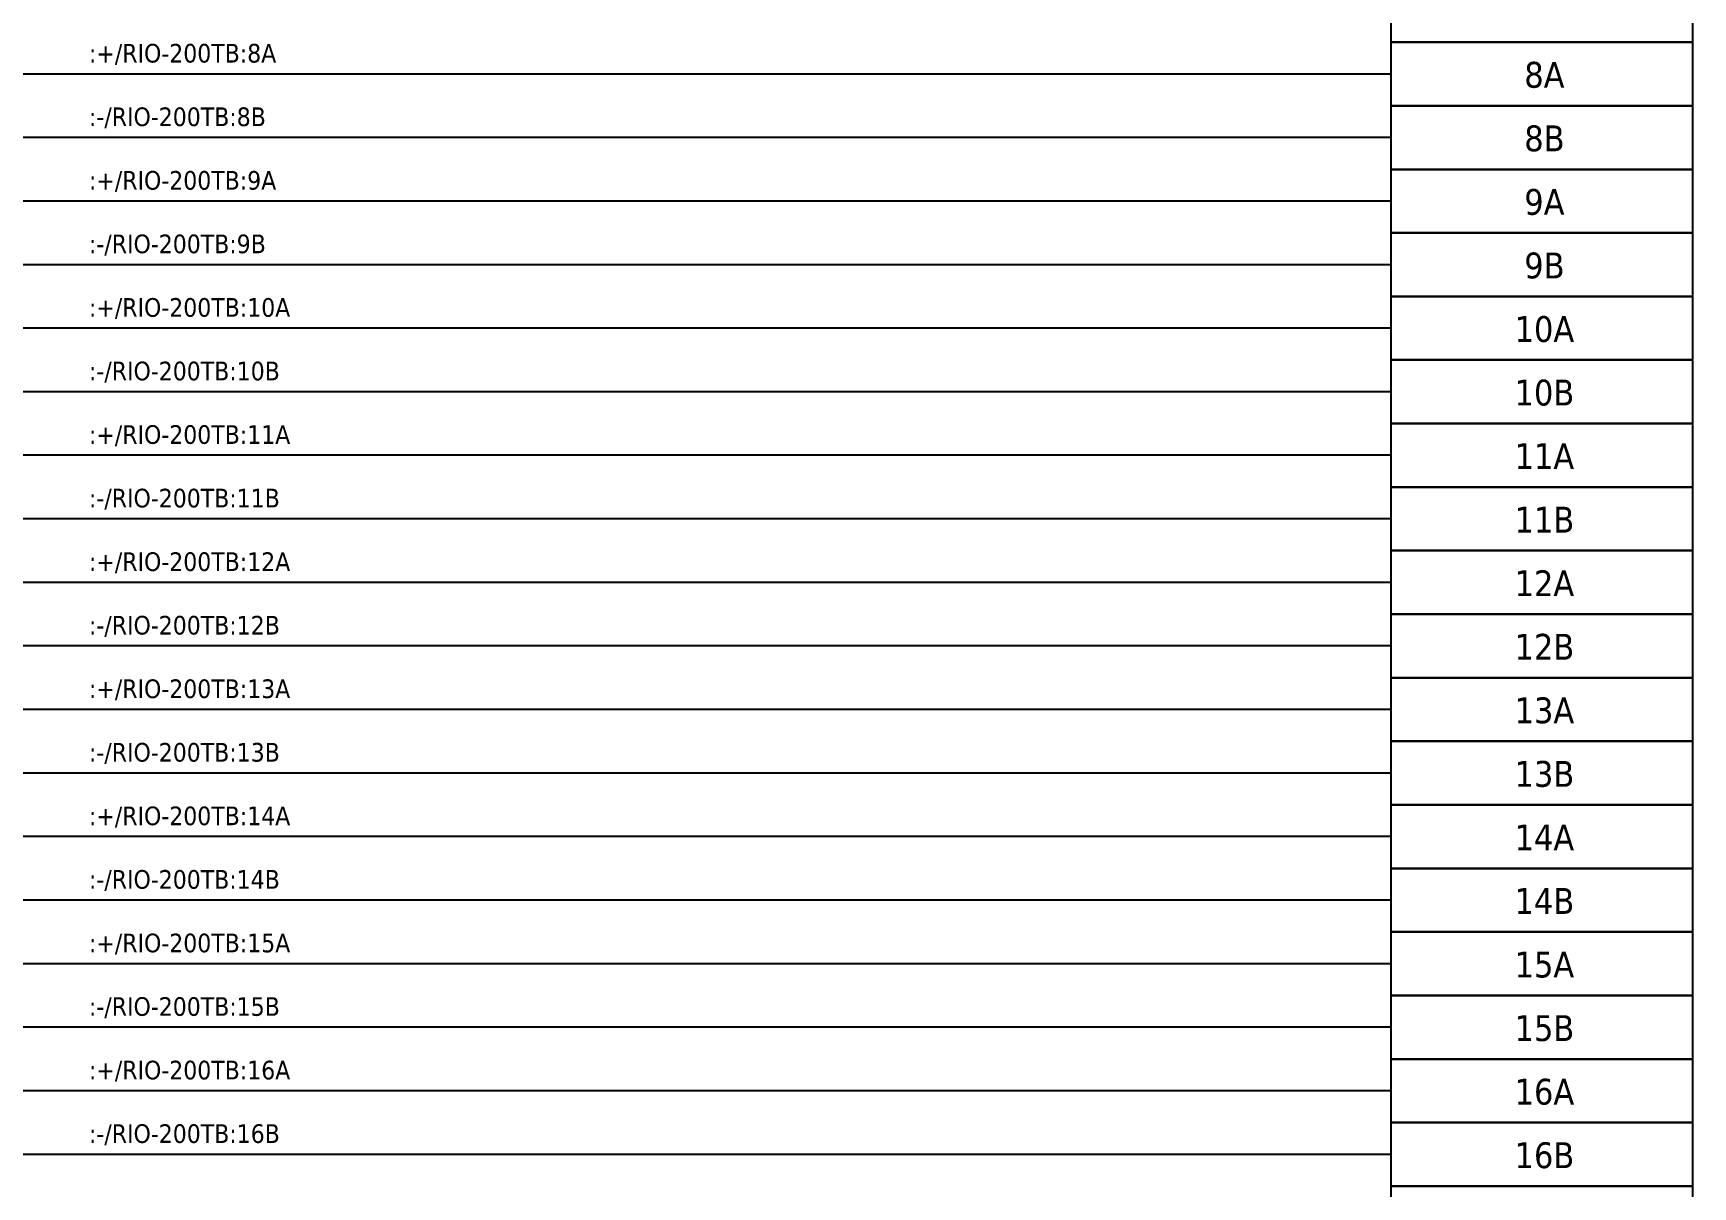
# Model space of a CAD drawing. Header units: millimetres. Extents: x 0 to 1792788, y -13 to 262234.
# Drawn here: x 102.5 to 207, y 151 to 223.6 of the extents above; entities that cross this region are included whole.
import ezdxf
from ezdxf.enums import TextEntityAlignment as Align

# ---------------------------------------------------------------- set-up
doc = ezdxf.new("R2010")
doc.units = ezdxf.units.MM
for name, color, linetype, lineweight in [('EPLAN300', 5, 'Continuous', 25), ('EPLAN311', 7, 'Continuous', 25), ('EPLAN405', 7, 'Continuous', 25), ('EPLAN421', 5, 'Continuous', 35), ('EPLAN433', 251, 'Continuous', 35), ('EPLAN501', 7, 'Continuous', 35)]:
    doc.layers.add(name, color=color, linetype=linetype, lineweight=lineweight)
doc.styles.add('Tahoma', font='')
doc.styles.get('Tahoma').set_extended_font_data('Tahoma')

# ---------------------------------------------------------------- blocks, each defined once
blk = doc.blocks.new('EPLSYM_LibrarySPECIAL_en_US_Symbol427_Variant5_Placement1_14')
at = {"layer": 'EPLAN421', "color": 5, "style": 'Tahoma'}
for tag, p in [('17_20029[1]', (-0.9525, 3.335)), ('17_20029[2]', (20.0025, 3.335))]:
    blk.add_attdef(tag, text='', height=1.1739, dxfattribs=at).set_placement(p, align=Align.BOTTOM_RIGHT)
at = {"layer": 'EPLAN433', "color": 251, "style": 'Tahoma'}
blk.add_attdef('17_20406_1', text='', height=1.6254, dxfattribs=at).set_placement((0.9525, 1.5875), align=Align.BOTTOM_RIGHT)
blk.add_attdef('17_20406', text='', height=1.6254, dxfattribs=at).set_placement((0.9525, 1.5875), align=Align.BOTTOM_LEFT)
blk = doc.blocks.new('EPLSYM_LibrarySPECIAL_en_US_Symbol427_Variant5_Placement1_15')
at = {"layer": 'EPLAN421', "color": 5, "style": 'Tahoma'}
for tag, p in [('17_20029[1]', (-0.9525, 3.335)), ('17_20029[2]', (20.0025, 3.335))]:
    blk.add_attdef(tag, text='', height=1.1739, dxfattribs=at).set_placement(p, align=Align.BOTTOM_RIGHT)
at = {"layer": 'EPLAN433', "color": 251, "style": 'Tahoma'}
blk.add_attdef('17_20406_1', text='', height=1.6254, dxfattribs=at).set_placement((0.9525, 1.5875), align=Align.BOTTOM_RIGHT)
blk.add_attdef('17_20406', text='', height=1.6254, dxfattribs=at).set_placement((0.9525, 1.5875), align=Align.BOTTOM_LEFT)
blk = doc.blocks.new('EPLSYM_LibrarySPECIAL_en_US_Symbol427_Variant5_Placement1_16')
at = {"layer": 'EPLAN421', "color": 5, "style": 'Tahoma'}
for tag, p in [('17_20029[1]', (-0.9525, 3.335)), ('17_20029[2]', (20.0025, 3.335))]:
    blk.add_attdef(tag, text='', height=1.1739, dxfattribs=at).set_placement(p, align=Align.BOTTOM_RIGHT)
at = {"layer": 'EPLAN433', "color": 251, "style": 'Tahoma'}
blk.add_attdef('17_20406_1', text='', height=1.6254, dxfattribs=at).set_placement((0.9525, 1.5875), align=Align.BOTTOM_RIGHT)
blk.add_attdef('17_20406', text='', height=1.6254, dxfattribs=at).set_placement((0.9525, 1.5875), align=Align.BOTTOM_LEFT)
blk = doc.blocks.new('EPLSYM_LibrarySPECIAL_en_US_Symbol427_Variant5_Placement1_17')
at = {"layer": 'EPLAN421', "color": 5, "style": 'Tahoma'}
for tag, p in [('17_20029[1]', (-0.9525, 3.335)), ('17_20029[2]', (20.0025, 3.335))]:
    blk.add_attdef(tag, text='', height=1.1739, dxfattribs=at).set_placement(p, align=Align.BOTTOM_RIGHT)
at = {"layer": 'EPLAN433', "color": 251, "style": 'Tahoma'}
blk.add_attdef('17_20406_1', text='', height=1.6254, dxfattribs=at).set_placement((0.9525, 1.5875), align=Align.BOTTOM_RIGHT)
blk.add_attdef('17_20406', text='', height=1.6254, dxfattribs=at).set_placement((0.9525, 1.5875), align=Align.BOTTOM_LEFT)
blk = doc.blocks.new('EPLSYM_LibrarySPECIAL_en_US_Symbol427_Variant5_Placement1_18')
at = {"layer": 'EPLAN421', "color": 5, "style": 'Tahoma'}
for tag, p in [('17_20029[1]', (-0.9525, 3.335)), ('17_20029[2]', (20.0025, 3.335))]:
    blk.add_attdef(tag, text='', height=1.1739, dxfattribs=at).set_placement(p, align=Align.BOTTOM_RIGHT)
at = {"layer": 'EPLAN433', "color": 251, "style": 'Tahoma'}
blk.add_attdef('17_20406_1', text='', height=1.6254, dxfattribs=at).set_placement((0.9525, 1.5875), align=Align.BOTTOM_RIGHT)
blk.add_attdef('17_20406', text='', height=1.6254, dxfattribs=at).set_placement((0.9525, 1.5875), align=Align.BOTTOM_LEFT)
blk = doc.blocks.new('EPLSYM_LibrarySPECIAL_en_US_Symbol427_Variant5_Placement1_19')
at = {"layer": 'EPLAN421', "color": 5, "style": 'Tahoma'}
for tag, p in [('17_20029[1]', (-0.9525, 3.335)), ('17_20029[2]', (20.0025, 3.335))]:
    blk.add_attdef(tag, text='', height=1.1739, dxfattribs=at).set_placement(p, align=Align.BOTTOM_RIGHT)
at = {"layer": 'EPLAN433', "color": 251, "style": 'Tahoma'}
blk.add_attdef('17_20406_1', text='', height=1.6254, dxfattribs=at).set_placement((0.9525, 1.5875), align=Align.BOTTOM_RIGHT)
blk.add_attdef('17_20406', text='', height=1.6254, dxfattribs=at).set_placement((0.9525, 1.5875), align=Align.BOTTOM_LEFT)
blk = doc.blocks.new('EPLSYM_LibrarySPECIAL_en_US_Symbol427_Variant5_Placement1_20')
at = {"layer": 'EPLAN421', "color": 5, "style": 'Tahoma'}
for tag, p in [('17_20029[1]', (-0.9525, 3.335)), ('17_20029[2]', (20.0025, 3.335))]:
    blk.add_attdef(tag, text='', height=1.1739, dxfattribs=at).set_placement(p, align=Align.BOTTOM_RIGHT)
at = {"layer": 'EPLAN433', "color": 251, "style": 'Tahoma'}
blk.add_attdef('17_20406_1', text='', height=1.6254, dxfattribs=at).set_placement((0.9525, 1.5875), align=Align.BOTTOM_RIGHT)
blk.add_attdef('17_20406', text='', height=1.6254, dxfattribs=at).set_placement((0.9525, 1.5875), align=Align.BOTTOM_LEFT)
blk = doc.blocks.new('EPLSYM_LibrarySPECIAL_en_US_Symbol427_Variant5_Placement1_21')
at = {"layer": 'EPLAN421', "color": 5, "style": 'Tahoma'}
for tag, p in [('17_20029[1]', (-0.9525, 3.335)), ('17_20029[2]', (20.0025, 3.335))]:
    blk.add_attdef(tag, text='', height=1.1739, dxfattribs=at).set_placement(p, align=Align.BOTTOM_RIGHT)
at = {"layer": 'EPLAN433', "color": 251, "style": 'Tahoma'}
blk.add_attdef('17_20406_1', text='', height=1.6254, dxfattribs=at).set_placement((0.9525, 1.5875), align=Align.BOTTOM_RIGHT)
blk.add_attdef('17_20406', text='', height=1.6254, dxfattribs=at).set_placement((0.9525, 1.5875), align=Align.BOTTOM_LEFT)
blk = doc.blocks.new('EPLSYM_LibrarySPECIAL_en_US_Symbol427_Variant5_Placement1_22')
at = {"layer": 'EPLAN421', "color": 5, "style": 'Tahoma'}
for tag, p in [('17_20029[1]', (-0.9525, 3.335)), ('17_20029[2]', (20.0025, 3.335))]:
    blk.add_attdef(tag, text='', height=1.1739, dxfattribs=at).set_placement(p, align=Align.BOTTOM_RIGHT)
at = {"layer": 'EPLAN433', "color": 251, "style": 'Tahoma'}
blk.add_attdef('17_20406_1', text='', height=1.6254, dxfattribs=at).set_placement((0.9525, 1.5875), align=Align.BOTTOM_RIGHT)
blk.add_attdef('17_20406', text='', height=1.6254, dxfattribs=at).set_placement((0.9525, 1.5875), align=Align.BOTTOM_LEFT)
blk = doc.blocks.new('EPLSYM_LibrarySPECIAL_en_US_Symbol427_Variant5_Placement1_23')
at = {"layer": 'EPLAN421', "color": 5, "style": 'Tahoma'}
for tag, p in [('17_20029[1]', (-0.9525, 3.335)), ('17_20029[2]', (20.0025, 3.335))]:
    blk.add_attdef(tag, text='', height=1.1739, dxfattribs=at).set_placement(p, align=Align.BOTTOM_RIGHT)
at = {"layer": 'EPLAN433', "color": 251, "style": 'Tahoma'}
blk.add_attdef('17_20406_1', text='', height=1.6254, dxfattribs=at).set_placement((0.9525, 1.5875), align=Align.BOTTOM_RIGHT)
blk.add_attdef('17_20406', text='', height=1.6254, dxfattribs=at).set_placement((0.9525, 1.5875), align=Align.BOTTOM_LEFT)
blk = doc.blocks.new('EPLSYM_LibrarySPECIAL_en_US_Symbol427_Variant5_Placement1_24')
at = {"layer": 'EPLAN421', "color": 5, "style": 'Tahoma'}
for tag, p in [('17_20029[1]', (-0.9525, 3.335)), ('17_20029[2]', (20.0025, 3.335))]:
    blk.add_attdef(tag, text='', height=1.1739, dxfattribs=at).set_placement(p, align=Align.BOTTOM_RIGHT)
at = {"layer": 'EPLAN433', "color": 251, "style": 'Tahoma'}
blk.add_attdef('17_20406_1', text='', height=1.6254, dxfattribs=at).set_placement((0.9525, 1.5875), align=Align.BOTTOM_RIGHT)
blk.add_attdef('17_20406', text='', height=1.6254, dxfattribs=at).set_placement((0.9525, 1.5875), align=Align.BOTTOM_LEFT)
blk = doc.blocks.new('EPLSYM_LibrarySPECIAL_en_US_Symbol427_Variant5_Placement1_25')
at = {"layer": 'EPLAN421', "color": 5, "style": 'Tahoma'}
for tag, p in [('17_20029[1]', (-0.9525, 3.335)), ('17_20029[2]', (20.0025, 3.335))]:
    blk.add_attdef(tag, text='', height=1.1739, dxfattribs=at).set_placement(p, align=Align.BOTTOM_RIGHT)
at = {"layer": 'EPLAN433', "color": 251, "style": 'Tahoma'}
blk.add_attdef('17_20406_1', text='', height=1.6254, dxfattribs=at).set_placement((0.9525, 1.5875), align=Align.BOTTOM_RIGHT)
blk.add_attdef('17_20406', text='', height=1.6254, dxfattribs=at).set_placement((0.9525, 1.5875), align=Align.BOTTOM_LEFT)
blk = doc.blocks.new('EPLSYM_LibrarySPECIAL_en_US_Symbol427_Variant5_Placement1_26')
at = {"layer": 'EPLAN421', "color": 5, "style": 'Tahoma'}
for tag, p in [('17_20029[1]', (-0.9525, 3.335)), ('17_20029[2]', (20.0025, 3.335))]:
    blk.add_attdef(tag, text='', height=1.1739, dxfattribs=at).set_placement(p, align=Align.BOTTOM_RIGHT)
at = {"layer": 'EPLAN433', "color": 251, "style": 'Tahoma'}
blk.add_attdef('17_20406_1', text='', height=1.6254, dxfattribs=at).set_placement((0.9525, 1.5875), align=Align.BOTTOM_RIGHT)
blk.add_attdef('17_20406', text='', height=1.6254, dxfattribs=at).set_placement((0.9525, 1.5875), align=Align.BOTTOM_LEFT)
blk = doc.blocks.new('EPLSYM_LibrarySPECIAL_en_US_Symbol427_Variant5_Placement1_27')
at = {"layer": 'EPLAN421', "color": 5, "style": 'Tahoma'}
for tag, p in [('17_20029[1]', (-0.9525, 3.335)), ('17_20029[2]', (20.0025, 3.335))]:
    blk.add_attdef(tag, text='', height=1.1739, dxfattribs=at).set_placement(p, align=Align.BOTTOM_RIGHT)
at = {"layer": 'EPLAN433', "color": 251, "style": 'Tahoma'}
blk.add_attdef('17_20406_1', text='', height=1.6254, dxfattribs=at).set_placement((0.9525, 1.5875), align=Align.BOTTOM_RIGHT)
blk.add_attdef('17_20406', text='', height=1.6254, dxfattribs=at).set_placement((0.9525, 1.5875), align=Align.BOTTOM_LEFT)
blk = doc.blocks.new('EPLSYM_LibrarySPECIAL_en_US_Symbol427_Variant5_Placement1_28')
at = {"layer": 'EPLAN421', "color": 5, "style": 'Tahoma'}
for tag, p in [('17_20029[1]', (-0.9525, 3.335)), ('17_20029[2]', (20.0025, 3.335))]:
    blk.add_attdef(tag, text='', height=1.1739, dxfattribs=at).set_placement(p, align=Align.BOTTOM_RIGHT)
at = {"layer": 'EPLAN433', "color": 251, "style": 'Tahoma'}
blk.add_attdef('17_20406_1', text='', height=1.6254, dxfattribs=at).set_placement((0.9525, 1.5875), align=Align.BOTTOM_RIGHT)
blk.add_attdef('17_20406', text='', height=1.6254, dxfattribs=at).set_placement((0.9525, 1.5875), align=Align.BOTTOM_LEFT)
blk = doc.blocks.new('EPLSYM_LibrarySPECIAL_en_US_Symbol427_Variant5_Placement1_29')
at = {"layer": 'EPLAN421', "color": 5, "style": 'Tahoma'}
for tag, p in [('17_20029[1]', (-0.9525, 3.335)), ('17_20029[2]', (20.0025, 3.335))]:
    blk.add_attdef(tag, text='', height=1.1739, dxfattribs=at).set_placement(p, align=Align.BOTTOM_RIGHT)
at = {"layer": 'EPLAN433', "color": 251, "style": 'Tahoma'}
blk.add_attdef('17_20406_1', text='', height=1.6254, dxfattribs=at).set_placement((0.9525, 1.5875), align=Align.BOTTOM_RIGHT)
blk.add_attdef('17_20406', text='', height=1.6254, dxfattribs=at).set_placement((0.9525, 1.5875), align=Align.BOTTOM_LEFT)
blk = doc.blocks.new('EPLSYM_LibrarySPECIAL_en_US_Symbol427_Variant5_Placement1_30')
at = {"layer": 'EPLAN421', "color": 5, "style": 'Tahoma'}
for tag, p in [('17_20029[1]', (-0.9525, 3.335)), ('17_20029[2]', (20.0025, 3.335))]:
    blk.add_attdef(tag, text='', height=1.1739, dxfattribs=at).set_placement(p, align=Align.BOTTOM_RIGHT)
at = {"layer": 'EPLAN433', "color": 251, "style": 'Tahoma'}
blk.add_attdef('17_20406_1', text='', height=1.6254, dxfattribs=at).set_placement((0.9525, 1.5875), align=Align.BOTTOM_RIGHT)
blk.add_attdef('17_20406', text='', height=1.6254, dxfattribs=at).set_placement((0.9525, 1.5875), align=Align.BOTTOM_LEFT)
blk = doc.blocks.new('EPLSYM_LibrarySPECIAL_en_US_Symbol427_Variant5_Placement1_31')
at = {"layer": 'EPLAN421', "color": 5, "style": 'Tahoma'}
for tag, p in [('17_20029[1]', (-0.9525, 3.335)), ('17_20029[2]', (20.0025, 3.335))]:
    blk.add_attdef(tag, text='', height=1.1739, dxfattribs=at).set_placement(p, align=Align.BOTTOM_RIGHT)
at = {"layer": 'EPLAN433', "color": 251, "style": 'Tahoma'}
blk.add_attdef('17_20406_1', text='', height=1.6254, dxfattribs=at).set_placement((0.9525, 1.5875), align=Align.BOTTOM_RIGHT)
blk.add_attdef('17_20406', text='', height=1.6254, dxfattribs=at).set_placement((0.9525, 1.5875), align=Align.BOTTOM_LEFT)
blk = doc.blocks.new('EPLSYM_LibrarySPECIAL_Symbol308_Variant0_Placement0')
at = {"layer": 'EPLAN405', "color": 7, "style": 'Tahoma'}
for tag, p in [('17_31011', (1.5, 6.35)), ('17_31002', (1.5, 0.5))]:
    blk.add_attdef(tag, text='', height=1.17, dxfattribs=at).set_placement(p, align=Align.BOTTOM_LEFT)
for tag, p in [('17_31004', (1.5, 4.4)), ('17_31003', (1.5, 2.45))]:
    blk.add_attdef(tag, p, '', height=1.17, dxfattribs=at)

msp = doc.modelspace()

# ---------------------------------------------------------------- linework, layer by layer
at = {"layer": 'EPLAN300', "lineweight": 25, "ltscale": 4}
for points in [[(188, 223), (207, 223), (207, 227), (188, 227)], [(188, 219), (207, 219), (207, 223), (188, 223)], [(188, 215), (207, 215), (207, 219), (188, 219)], [(188, 211), (207, 211), (207, 215), (188, 215)], [(188, 207), (207, 207), (207, 211), (188, 211)], [(188, 203), (207, 203), (207, 207), (188, 207)], [(188, 199), (207, 199), (207, 203), (188, 203)], [(188, 195), (207, 195), (207, 199), (188, 199)], [(188, 191), (207, 191), (207, 195), (188, 195)], [(188, 187), (207, 187), (207, 191), (188, 191)], [(188, 183), (207, 183), (207, 187), (188, 187)], [(188, 179), (207, 179), (207, 183), (188, 183)], [(188, 175), (207, 175), (207, 179), (188, 179)], [(188, 171), (207, 171), (207, 175), (188, 175)], [(188, 167), (207, 167), (207, 171), (188, 171)], [(188, 163), (207, 163), (207, 167), (188, 167)], [(188, 159), (207, 159), (207, 163), (188, 163)], [(188, 155), (207, 155), (207, 159), (188, 159)], [(188, 151), (207, 151), (207, 155), (188, 155)], [(188, 147), (207, 147), (207, 151), (188, 151)]]:
    msp.add_lwpolyline(points, close=True, dxfattribs=at)
at = {"layer": 'EPLAN311', "ltscale": 4}
for p, q in [((188, 221), (39, 221)), ((188, 217), (39, 217)), ((188, 213), (39, 213)), ((188, 209), (39, 209)), ((188, 205), (39, 205)), ((188, 201), (39, 201)), ((188, 197), (39, 197)), ((188, 193), (39, 193)), ((188, 189), (39, 189)), ((188, 185), (39, 185)), ((188, 181), (39, 181)), ((188, 177), (39, 177)), ((188, 173), (39, 173)), ((188, 169), (39, 169)), ((188, 165), (39, 165)), ((188, 161), (39, 161)), ((188, 157), (39, 157)), ((188, 153), (39, 153))]:
    msp.add_line(p, q, dxfattribs=at)

# ---------------------------------------------------------------- block references
ref = msp.add_blockref('EPLSYM_LibrarySPECIAL_Symbol308_Variant0_Placement0', (106, 221))
ref.add_attrib('17_31011', ':+/RIO-200TB:8A', dxfattribs={"layer": 'EPLAN405', "color": 7, "height": 1.1739, "style": 'Tahoma'}).set_placement((106.05, 221.37), align=Align.BOTTOM_LEFT)
ref = msp.add_blockref('EPLSYM_LibrarySPECIAL_en_US_Symbol427_Variant5_Placement1_14', (188, 221))
ref.add_attrib('17_20011', '8A', dxfattribs={"layer": 'EPLAN501', "color": 7, "height": 1.625, "style": 'Tahoma'}).set_placement((197.66, 219.65), align=Align.BOTTOM_CENTER)
ref = msp.add_blockref('EPLSYM_LibrarySPECIAL_Symbol308_Variant0_Placement0', (106, 217))
ref.add_attrib('17_31011', ':-/RIO-200TB:8B', dxfattribs={"layer": 'EPLAN405', "color": 7, "height": 1.1739, "style": 'Tahoma'}).set_placement((106.05, 217.37), align=Align.BOTTOM_LEFT)
ref = msp.add_blockref('EPLSYM_LibrarySPECIAL_en_US_Symbol427_Variant5_Placement1_15', (188, 217))
ref.add_attrib('17_20011', '8B', dxfattribs={"layer": 'EPLAN501', "color": 7, "height": 1.625, "style": 'Tahoma'}).set_placement((197.66, 215.65), align=Align.BOTTOM_CENTER)
ref = msp.add_blockref('EPLSYM_LibrarySPECIAL_Symbol308_Variant0_Placement0', (106, 213))
ref.add_attrib('17_31011', ':+/RIO-200TB:9A', dxfattribs={"layer": 'EPLAN405', "color": 7, "height": 1.1739, "style": 'Tahoma'}).set_placement((106.05, 213.37), align=Align.BOTTOM_LEFT)
ref = msp.add_blockref('EPLSYM_LibrarySPECIAL_en_US_Symbol427_Variant5_Placement1_16', (188, 213))
ref.add_attrib('17_20011', '9A', dxfattribs={"layer": 'EPLAN501', "color": 7, "height": 1.625, "style": 'Tahoma'}).set_placement((197.66, 211.65), align=Align.BOTTOM_CENTER)
ref = msp.add_blockref('EPLSYM_LibrarySPECIAL_Symbol308_Variant0_Placement0', (106, 209))
ref.add_attrib('17_31011', ':-/RIO-200TB:9B', dxfattribs={"layer": 'EPLAN405', "color": 7, "height": 1.1739, "style": 'Tahoma'}).set_placement((106.05, 209.37), align=Align.BOTTOM_LEFT)
ref = msp.add_blockref('EPLSYM_LibrarySPECIAL_en_US_Symbol427_Variant5_Placement1_17', (188, 209))
ref.add_attrib('17_20011', '9B', dxfattribs={"layer": 'EPLAN501', "color": 7, "height": 1.625, "style": 'Tahoma'}).set_placement((197.66, 207.65), align=Align.BOTTOM_CENTER)
ref = msp.add_blockref('EPLSYM_LibrarySPECIAL_Symbol308_Variant0_Placement0', (106, 205))
ref.add_attrib('17_31011', ':+/RIO-200TB:10A', dxfattribs={"layer": 'EPLAN405', "color": 7, "height": 1.1739, "style": 'Tahoma'}).set_placement((106.05, 205.37), align=Align.BOTTOM_LEFT)
ref = msp.add_blockref('EPLSYM_LibrarySPECIAL_en_US_Symbol427_Variant5_Placement1_18', (188, 205))
ref.add_attrib('17_20011', '10A', dxfattribs={"layer": 'EPLAN501', "color": 7, "height": 1.625, "style": 'Tahoma'}).set_placement((197.66, 203.65), align=Align.BOTTOM_CENTER)
ref = msp.add_blockref('EPLSYM_LibrarySPECIAL_Symbol308_Variant0_Placement0', (106, 201))
ref.add_attrib('17_31011', ':-/RIO-200TB:10B', dxfattribs={"layer": 'EPLAN405', "color": 7, "height": 1.1739, "style": 'Tahoma'}).set_placement((106.05, 201.37), align=Align.BOTTOM_LEFT)
ref = msp.add_blockref('EPLSYM_LibrarySPECIAL_en_US_Symbol427_Variant5_Placement1_19', (188, 201))
ref.add_attrib('17_20011', '10B', dxfattribs={"layer": 'EPLAN501', "color": 7, "height": 1.625, "style": 'Tahoma'}).set_placement((197.66, 199.65), align=Align.BOTTOM_CENTER)
ref = msp.add_blockref('EPLSYM_LibrarySPECIAL_Symbol308_Variant0_Placement0', (106, 197))
ref.add_attrib('17_31011', ':+/RIO-200TB:11A', dxfattribs={"layer": 'EPLAN405', "color": 7, "height": 1.1739, "style": 'Tahoma'}).set_placement((106.05, 197.37), align=Align.BOTTOM_LEFT)
ref = msp.add_blockref('EPLSYM_LibrarySPECIAL_en_US_Symbol427_Variant5_Placement1_20', (188, 197))
ref.add_attrib('17_20011', '11A', dxfattribs={"layer": 'EPLAN501', "color": 7, "height": 1.625, "style": 'Tahoma'}).set_placement((197.66, 195.65), align=Align.BOTTOM_CENTER)
ref = msp.add_blockref('EPLSYM_LibrarySPECIAL_Symbol308_Variant0_Placement0', (106, 193))
ref.add_attrib('17_31011', ':-/RIO-200TB:11B', dxfattribs={"layer": 'EPLAN405', "color": 7, "height": 1.1739, "style": 'Tahoma'}).set_placement((106.05, 193.37), align=Align.BOTTOM_LEFT)
ref = msp.add_blockref('EPLSYM_LibrarySPECIAL_en_US_Symbol427_Variant5_Placement1_21', (188, 193))
ref.add_attrib('17_20011', '11B', dxfattribs={"layer": 'EPLAN501', "color": 7, "height": 1.625, "style": 'Tahoma'}).set_placement((197.66, 191.65), align=Align.BOTTOM_CENTER)
ref = msp.add_blockref('EPLSYM_LibrarySPECIAL_Symbol308_Variant0_Placement0', (106, 189))
ref.add_attrib('17_31011', ':+/RIO-200TB:12A', dxfattribs={"layer": 'EPLAN405', "color": 7, "height": 1.1739, "style": 'Tahoma'}).set_placement((106.05, 189.37), align=Align.BOTTOM_LEFT)
ref = msp.add_blockref('EPLSYM_LibrarySPECIAL_en_US_Symbol427_Variant5_Placement1_22', (188, 189))
ref.add_attrib('17_20011', '12A', dxfattribs={"layer": 'EPLAN501', "color": 7, "height": 1.625, "style": 'Tahoma'}).set_placement((197.66, 187.65), align=Align.BOTTOM_CENTER)
ref = msp.add_blockref('EPLSYM_LibrarySPECIAL_Symbol308_Variant0_Placement0', (106, 185))
ref.add_attrib('17_31011', ':-/RIO-200TB:12B', dxfattribs={"layer": 'EPLAN405', "color": 7, "height": 1.1739, "style": 'Tahoma'}).set_placement((106.05, 185.37), align=Align.BOTTOM_LEFT)
ref = msp.add_blockref('EPLSYM_LibrarySPECIAL_en_US_Symbol427_Variant5_Placement1_23', (188, 185))
ref.add_attrib('17_20011', '12B', dxfattribs={"layer": 'EPLAN501', "color": 7, "height": 1.625, "style": 'Tahoma'}).set_placement((197.66, 183.65), align=Align.BOTTOM_CENTER)
ref = msp.add_blockref('EPLSYM_LibrarySPECIAL_Symbol308_Variant0_Placement0', (106, 181))
ref.add_attrib('17_31011', ':+/RIO-200TB:13A', dxfattribs={"layer": 'EPLAN405', "color": 7, "height": 1.1739, "style": 'Tahoma'}).set_placement((106.05, 181.37), align=Align.BOTTOM_LEFT)
ref = msp.add_blockref('EPLSYM_LibrarySPECIAL_en_US_Symbol427_Variant5_Placement1_24', (188, 181))
ref.add_attrib('17_20011', '13A', dxfattribs={"layer": 'EPLAN501', "color": 7, "height": 1.625, "style": 'Tahoma'}).set_placement((197.66, 179.65), align=Align.BOTTOM_CENTER)
ref = msp.add_blockref('EPLSYM_LibrarySPECIAL_Symbol308_Variant0_Placement0', (106, 177))
ref.add_attrib('17_31011', ':-/RIO-200TB:13B', dxfattribs={"layer": 'EPLAN405', "color": 7, "height": 1.1739, "style": 'Tahoma'}).set_placement((106.05, 177.37), align=Align.BOTTOM_LEFT)
ref = msp.add_blockref('EPLSYM_LibrarySPECIAL_en_US_Symbol427_Variant5_Placement1_25', (188, 177))
ref.add_attrib('17_20011', '13B', dxfattribs={"layer": 'EPLAN501', "color": 7, "height": 1.625, "style": 'Tahoma'}).set_placement((197.66, 175.65), align=Align.BOTTOM_CENTER)
ref = msp.add_blockref('EPLSYM_LibrarySPECIAL_Symbol308_Variant0_Placement0', (106, 173))
ref.add_attrib('17_31011', ':+/RIO-200TB:14A', dxfattribs={"layer": 'EPLAN405', "color": 7, "height": 1.1739, "style": 'Tahoma'}).set_placement((106.05, 173.37), align=Align.BOTTOM_LEFT)
ref = msp.add_blockref('EPLSYM_LibrarySPECIAL_en_US_Symbol427_Variant5_Placement1_26', (188, 173))
ref.add_attrib('17_20011', '14A', dxfattribs={"layer": 'EPLAN501', "color": 7, "height": 1.625, "style": 'Tahoma'}).set_placement((197.66, 171.65), align=Align.BOTTOM_CENTER)
ref = msp.add_blockref('EPLSYM_LibrarySPECIAL_Symbol308_Variant0_Placement0', (106, 169))
ref.add_attrib('17_31011', ':-/RIO-200TB:14B', dxfattribs={"layer": 'EPLAN405', "color": 7, "height": 1.1739, "style": 'Tahoma'}).set_placement((106.05, 169.37), align=Align.BOTTOM_LEFT)
ref = msp.add_blockref('EPLSYM_LibrarySPECIAL_en_US_Symbol427_Variant5_Placement1_27', (188, 169))
ref.add_attrib('17_20011', '14B', dxfattribs={"layer": 'EPLAN501', "color": 7, "height": 1.625, "style": 'Tahoma'}).set_placement((197.66, 167.65), align=Align.BOTTOM_CENTER)
ref = msp.add_blockref('EPLSYM_LibrarySPECIAL_Symbol308_Variant0_Placement0', (106, 165))
ref.add_attrib('17_31011', ':+/RIO-200TB:15A', dxfattribs={"layer": 'EPLAN405', "color": 7, "height": 1.1739, "style": 'Tahoma'}).set_placement((106.05, 165.37), align=Align.BOTTOM_LEFT)
ref = msp.add_blockref('EPLSYM_LibrarySPECIAL_en_US_Symbol427_Variant5_Placement1_28', (188, 165))
ref.add_attrib('17_20011', '15A', dxfattribs={"layer": 'EPLAN501', "color": 7, "height": 1.625, "style": 'Tahoma'}).set_placement((197.66, 163.65), align=Align.BOTTOM_CENTER)
ref = msp.add_blockref('EPLSYM_LibrarySPECIAL_Symbol308_Variant0_Placement0', (106, 161))
ref.add_attrib('17_31011', ':-/RIO-200TB:15B', dxfattribs={"layer": 'EPLAN405', "color": 7, "height": 1.1739, "style": 'Tahoma'}).set_placement((106.05, 161.37), align=Align.BOTTOM_LEFT)
ref = msp.add_blockref('EPLSYM_LibrarySPECIAL_en_US_Symbol427_Variant5_Placement1_29', (188, 161))
ref.add_attrib('17_20011', '15B', dxfattribs={"layer": 'EPLAN501', "color": 7, "height": 1.625, "style": 'Tahoma'}).set_placement((197.66, 159.65), align=Align.BOTTOM_CENTER)
ref = msp.add_blockref('EPLSYM_LibrarySPECIAL_Symbol308_Variant0_Placement0', (106, 157))
ref.add_attrib('17_31011', ':+/RIO-200TB:16A', dxfattribs={"layer": 'EPLAN405', "color": 7, "height": 1.1739, "style": 'Tahoma'}).set_placement((106.05, 157.37), align=Align.BOTTOM_LEFT)
ref = msp.add_blockref('EPLSYM_LibrarySPECIAL_en_US_Symbol427_Variant5_Placement1_30', (188, 157))
ref.add_attrib('17_20011', '16A', dxfattribs={"layer": 'EPLAN501', "color": 7, "height": 1.625, "style": 'Tahoma'}).set_placement((197.66, 155.65), align=Align.BOTTOM_CENTER)
ref = msp.add_blockref('EPLSYM_LibrarySPECIAL_Symbol308_Variant0_Placement0', (106, 153))
ref.add_attrib('17_31011', ':-/RIO-200TB:16B', dxfattribs={"layer": 'EPLAN405', "color": 7, "height": 1.1739, "style": 'Tahoma'}).set_placement((106.05, 153.37), align=Align.BOTTOM_LEFT)
ref = msp.add_blockref('EPLSYM_LibrarySPECIAL_en_US_Symbol427_Variant5_Placement1_31', (188, 153))
ref.add_attrib('17_20011', '16B', dxfattribs={"layer": 'EPLAN501', "color": 7, "height": 1.625, "style": 'Tahoma'}).set_placement((197.66, 151.65), align=Align.BOTTOM_CENTER)

doc.saveas('drawing.dxf')
